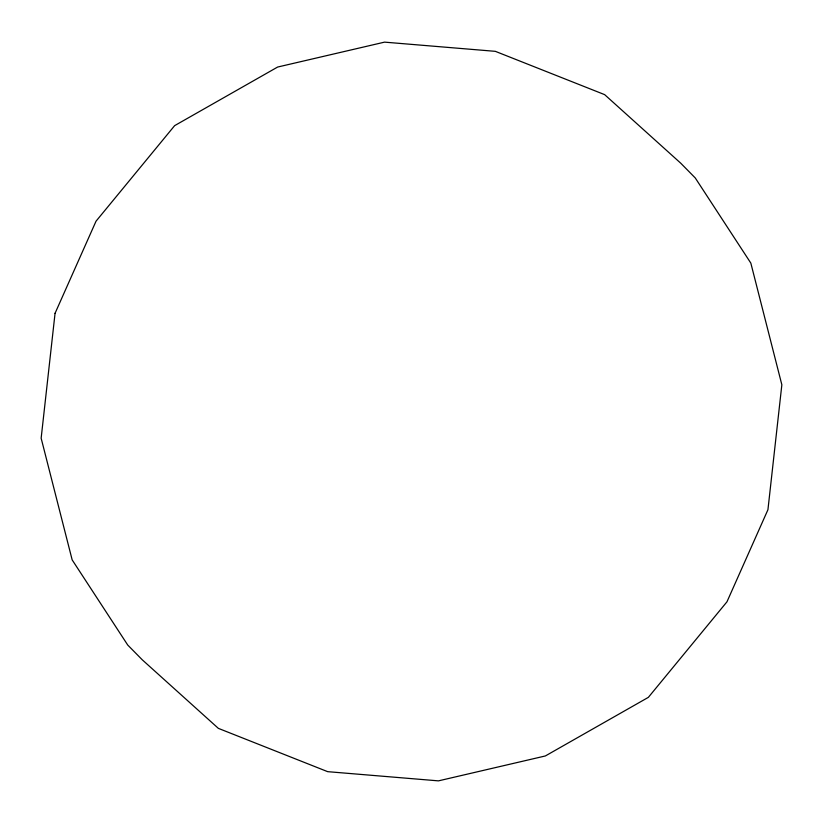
<?xml version="1.0" encoding="UTF-8"?>
<svg xmlns="http://www.w3.org/2000/svg" width="823" height="823" viewBox="0 0 823 823"><rect width="100%" height="100%" fill="white"/><g stroke="black" fill="none" stroke-linecap="round" stroke-linejoin="round"><path stroke-width="1.23" d="M55.059 313.296L41.15 438.217L72.167 559.897L127.73 645.037L142.256 659.799L218.362 728.365L327.677 771.665L438.453 780.862L545.361 755.956L648.37 697.348L726.966 601.808L767.941 509.704L781.85 384.783L750.833 263.103L695.27 177.963L680.744 163.201L604.638 94.635L495.323 51.335L384.547 42.138L277.639 67.044L174.63 125.652L96.034 221.192L55.059 313.296"/></g></svg>
